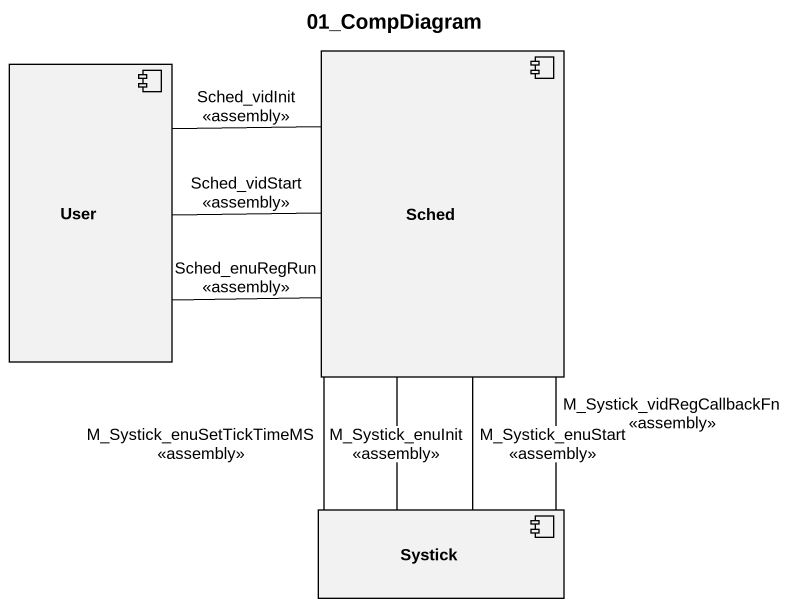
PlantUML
@startuml
title 01_CompDiagram
component User
component Sched
component Systick
User -right- Sched : Sched_enuRegRun\n<<assembly>>
User -right- Sched : Sched_vidInit\n<<assembly>>
User -right- Sched : Sched_vidStart\n<<assembly>>
Sched -- Systick : M_Systick_enuInit\n<<assembly>>
Sched -- Systick : M_Systick_enuSetTickTimeMS\n<<assembly>>
Sched -- Systick : M_Systick_enuStart\n<<assembly>>
Sched -- Systick : M_Systick_vidRegCallbackFn\n<<assembly>>
@enduml
